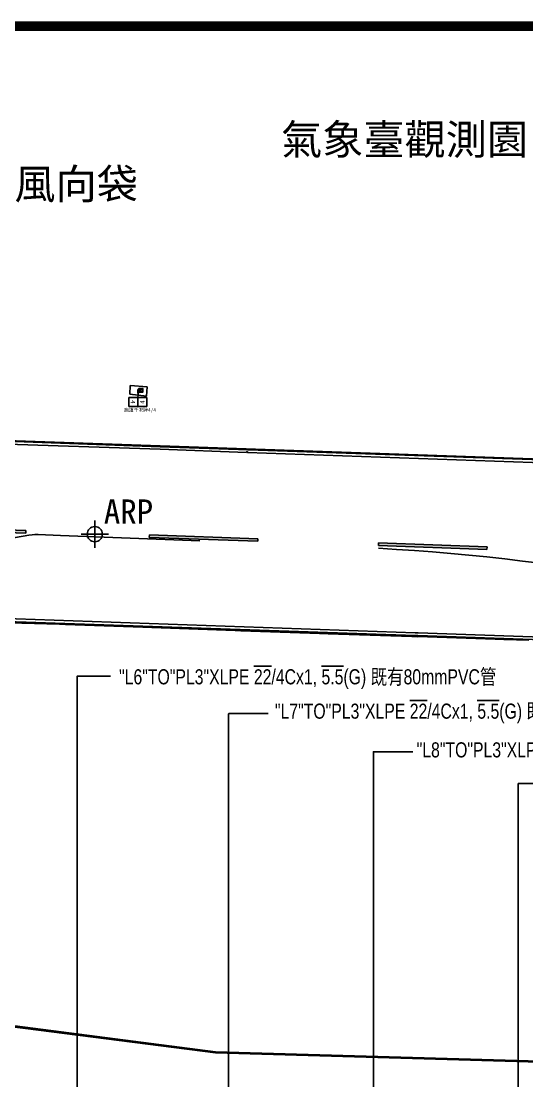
# Model space of a CAD drawing. Extents: x 71210 to 87171, y -11349 to 219.
# Drawn here: x 79719 to 81395, y -3291 to 219 of the extents above; entities that cross this region are included whole.
import ezdxf
from ezdxf.enums import TextEntityAlignment as Align

# ---------------------------------------------------------------- set-up
doc = ezdxf.new("R2010")
doc.units = 0
for name, color, linetype in [('圖框', 7, 'Continuous'), ('建築', 7, 'Continuous'), ('文字', 6, 'Continuous')]:
    doc.layers.add(name, color=color, linetype=linetype)
doc.styles.add('STYLE1', font='')
doc.styles.add('新細明體', font='')
doc.styles.add('細明體', font='')
doc.styles.get('STYLE1').set_extended_font_data('MingLiU')
doc.styles.get('新細明體').set_extended_font_data('新細明體')
doc.styles.get('細明體').set_extended_font_data('細明體')

msp = doc.modelspace()

# ---------------------------------------------------------------- hatches: boundary and pattern name
at = {"layer": '建築', "ltscale": 1000}
for points in [[(79734.3, -1477.2), (79734.4, -1468), (79374.5, -1455.6), (79374, -1463.8)], [(80503.3, -1503.8), (80503.6, -1495.2), (80144.4, -1482.6), (80143.7, -1491.6)], [(80903.4, -1509.4), (80903.1, -1517.9), (81262.7, -1530.5), (81262.9, -1521.9)]]:
    msp.add_hatch(color=256, dxfattribs=at).paths.add_polyline_path(points)

# ---------------------------------------------------------------- linework, layer by layer
at = {"linetype": 'Continuous', "elevation": 27.3}
msp.add_lwpolyline([(80109.5, -1009.9), (80122, -1009.9), (80122, -997.4), (80109.5, -997.4)], close=True, dxfattribs=at)
at = {"color": 7, "linetype": 'Continuous', "elevation": 27.3}
for points in [[(80112, -999.9), (80119.5, -999.9)], [(80112, -999.9), (80112, -1007.4)], [(80112, -1003.6), (80118.2, -1003.6)], [(80112, -1007.4), (80119.5, -1007.4)]]:
    msp.add_lwpolyline(points, dxfattribs=at)
at = {"layer": '圖框', "const_width": 32.6}
msp.add_lwpolyline([(87154.9, 202.6), (87154.9, -11332.3), (71266.1, -11332.3), (71266.1, 202.6)], close=True, dxfattribs=at)
at = {"layer": '建築', "ltscale": 1000}
for p, q in [((80079, -1016.4, 27.3), (80080.7, -987.3, 27.3)), ((80134.2, -1023.5, 27.3), (80079, -1016.4, 27.3)), ((80080.7, -987.3, 27.3), (80136.6, -992.7, 27.3)), ((80105.4, -1013.3, 34.8), (80105.9, -1000.9, 34.8)), ((80108.4, -1013.4, 34.8), (80105.4, -1013.3, 34.8)), ((80106.9, -1013.4, 34.8), (80105.6, -1033, 34.8)), ((80105.9, -1000.9, 34.8), (80108.9, -1001, 34.8)), ((80108.9, -1001, 34.8), (80108.4, -1013.4, 34.8)), ((80136.6, -992.7, 27.3), (80134.2, -1023.5, 27.3)), ((80075.8, -1057.1, 34.8), (80076, -1027.1, 34.8)), ((80076, -1027.1, 34.8), (80106, -1027.3, 34.8)), ((80106, -1027.3, 34.8), (80105.8, -1057.3, 34.8)), ((80105.8, -1057.3, 34.8), (80106, -1027.3, 34.8)), ((80106, -1027.3, 34.8), (80136, -1027.4, 34.8)), ((80136, -1027.4, 34.8), (80135.8, -1057.4, 34.8)), ((80105.8, -1057.3, 34.8), (80075.8, -1057.1, 34.8)), ((80135.8, -1057.4, 34.8), (80105.8, -1057.3, 34.8)), ((80179.9, -1199.2, -12.7), (78929.5, -1156.3, -12.7)), ((80179.8, -1187.7, -12.7), (78929.7, -1143.9, -12.7)), ((80179.9, -1190.6, -12.7), (78929.7, -1145.7, -12.7)), ((81644, -1238.7, -12.7), (80179.8, -1187.7, -12.7)), ((81642.4, -1241.3, -12.7), (80179.9, -1190.6, -12.7)), ((80466.1, -1209.5, -12.7), (80179.9, -1199.2, -12.7)), ((80466.6, -1206.2, -12.7), (80466.1, -1209.5, -12.7)), ((80469.1, -1206.4, -12.7), (80466.6, -1206.2, -12.7)), ((80469.3, -1209.3, -12.7), (80469.1, -1206.4, -12.7)), ((81640.6, -1250.3, -12.7), (80469.3, -1209.3, -12.7)), ((79734.3, -1477.2, -12.7), (79374, -1463.8, -12.7)), ((79374.5, -1455.6, -12.7), (79734.4, -1468, -12.7)), ((79734.4, -1468, -12.7), (79734.3, -1477.2, -12.7)), ((79693.7, -1492.2, 31.7), (79726.1, -1486.6, 31.7)), ((79726.1, -1486.6, 31.7), (79744.7, -1483.7, 31.7)), ((79744.7, -1483.7, 31.7), (79756.1, -1482.3, 31.7)), ((79756.1, -1482.3, 31.7), (79764.7, -1481.8, 31.7)), ((79764.7, -1481.8, 31.7), (79775.7, -1481.5, 31.7)), ((79775.7, -1481.5, 31.7), (79849.3, -1484.3, 31.7)), ((79849.3, -1484.3, 31.7), (80311.6, -1501.8, 31.7)), ((80143.7, -1491.6, -12.7), (80144.4, -1482.6, -12.7)), ((80503.3, -1503.8, -12.7), (80143.7, -1491.6, -12.7)), ((80144.4, -1482.6, -12.7), (80503.6, -1495.2, -12.7)), ((80503.6, -1495.2, -12.7), (80503.3, -1503.8, -12.7)), ((80903.1, -1517.9, -12.7), (80903.4, -1509.4, -12.7)), ((81262.7, -1530.5, -12.7), (80903.1, -1517.9, -12.7)), ((80903.4, -1509.4, -12.7), (81262.9, -1521.9, -12.7)), ((81262.9, -1521.9, -12.7), (81262.7, -1530.5, -12.7)), ((79173.6, -1742.9, -12.7), (81024.4, -1806.6, -12.7)), ((79312.5, -1757, -12.7), (81024.2, -1815.8, -12.7)), ((79570.2, -1771, -12.7), (79846.4, -1778.6, -12.7)), ((79846.4, -1778.6, -12.7), (79865.8, -1779.7, -12.7)), ((79865.8, -1779.7, -12.7), (80122.8, -1788.2, -12.7)), ((80122.8, -1788.2, -12.7), (80151.7, -1789.1, -12.7)), ((80151.7, -1789.1, -12.7), (80428.3, -1799.8, -12.7)), ((80428.3, -1799.8, -12.7), (80446.8, -1800, -12.7)), ((80446.8, -1800, -12.7), (80707.9, -1809.2, -12.7)), ((80707.9, -1809.2, -12.7), (80736.7, -1809.9, -12.7)), ((80736.7, -1809.9, -12.7), (81014.2, -1819.2, -12.7)), ((81014.2, -1819.2, -12.7), (81033, -1819.7, -12.7)), ((81024.2, -1815.8, -12.7), (81033.3, -1815.5, -12.7)), ((81024.4, -1806.6, -12.7), (81034.9, -1807, -12.7)), ((81033.1, -1819.5, -12.7), (81289.9, -1828.2, -12.7)), ((81033.3, -1815.5, -12.7), (83620.1, -1905.6, -12.7)), ((81034.9, -1807, -12.7), (83621.3, -1897.3, -12.7)), ((81289.9, -1828.2, -12.7), (81318.9, -1829.6, -12.7)), ((81318.9, -1829.6, -12.7), (81401.8, -1831.7, -12.7)), ((79514.7, -3085.6, -12.7), (80363.3, -3194.7, -12.7)), ((79514.2, -3089.1, -12.7), (80363, -3198.2, -12.7)), ((80363, -3198.2, -12.7), (83120.3, -3278.3, -12.7)), ((80363.3, -3194.7, -12.7), (83120.3, -3274.8, -12.7))]:
    msp.add_line(p, q, dxfattribs=at)
at = {"layer": '建築', "elevation": 36.2}
for points in [[(79963.3, -1525.2), (79963.3, -1435.2)], [(79918.3, -1480.2), (80008.3, -1480.2)]]:
    msp.add_lwpolyline(points, dxfattribs=at)
at = {"layer": '建築'}
msp.add_circle((79963.3, -1480.2, 36.2), 25, dxfattribs=at)
at = {"layer": '建築', "ltscale": 1000}
msp.add_arc((80476.8, -9054.5, -12.7), 7539.7, 72.18246, 86.7591, dxfattribs=at)
at = {"layer": '文字'}
for p, q in [((79904.3, -4483.1, 15.7), (79904.3, -1951.2, 15.7)), ((79904.9, -1950.6, 15.7), (80014.8, -1950.6, 15.7)), ((80406.5, -4499.6, -3.9), (80406.5, -2075.3, -3.9)), ((80407.1, -2074.7, -3.9), (80537.6, -2074.7, -3.9)), ((80886.3, -4516.1, -3.9), (80886.3, -2201.4, -3.9)), ((80886.9, -2200.8, -3.9), (81017.3, -2200.8, -3.9)), ((81366, -4532.6, -3.9), (81366, -2307, -3.9)), ((81366.6, -2306.4, -3.9), (81497.1, -2306.4, -3.9))]:
    msp.add_line(p, q, dxfattribs=at)
for centre in [(79904.9, -1951.2, 15.7), (80407.1, -2075.3, -3.9), (80886.9, -2201.4, -3.9), (81366.6, -2307, -3.9)]:
    msp.add_arc(centre, 0.6, 90, 180, dxfattribs=at)

# ---------------------------------------------------------------- texts
at = {"layer": '建築', "style": '細明體'}
for s, height, p in [('氣象臺觀測園', 100, (80580.3, -222.8, -12.7)), ('中場夜用風向袋', 100, (79151.2, -370.4, -12.7)), ('跑道千呎牌4/4', 11.25, (80060.7, -1074.6, -13.2))]:
    msp.add_text(s, height=height, dxfattribs=at).set_placement(p)
at = {"layer": '建築', "ltscale": 1000, "style": 'STYLE1'}
for rotation, p in [(269.7584, (80089.8, -1042.3, 83.5)), (89.7584, (80120.9, -1042.6, 83.5))]:
    msp.add_text('4', height=15, rotation=rotation, dxfattribs=at).set_placement(p, align=Align.MIDDLE)
at = {"layer": '建築', "ltscale": 1000}
msp.add_text('ARP', height=80, dxfattribs=at).set_placement((79993.2, -1445.1, -110.3))
at = {"layer": '文字', "style": '新細明體', "width": 0.8}
for s, p in [('"L6"TO"PL3"XLPE %%O22%%O/4Cx1, %%O5.5%%O(G) 既有80mmPVC管 ', (80043.7, -1977.6, 9.8)), ('"L7"TO"PL3"XLPE %%O22%%O/4Cx1, %%O5.5%%O(G) 既有80mmPVC管', (80560.1, -2091.4, 9996.8)), ('"L8"TO"PL3"XLPE %%O22%%O/4Cx1, %%O5.5%%O(G) 既有80mmPVC管', (81029.7, -2219.6, -5.9))]:
    msp.add_text(s, height=50, dxfattribs=at).set_placement(p)

doc.saveas('drawing.dxf')
